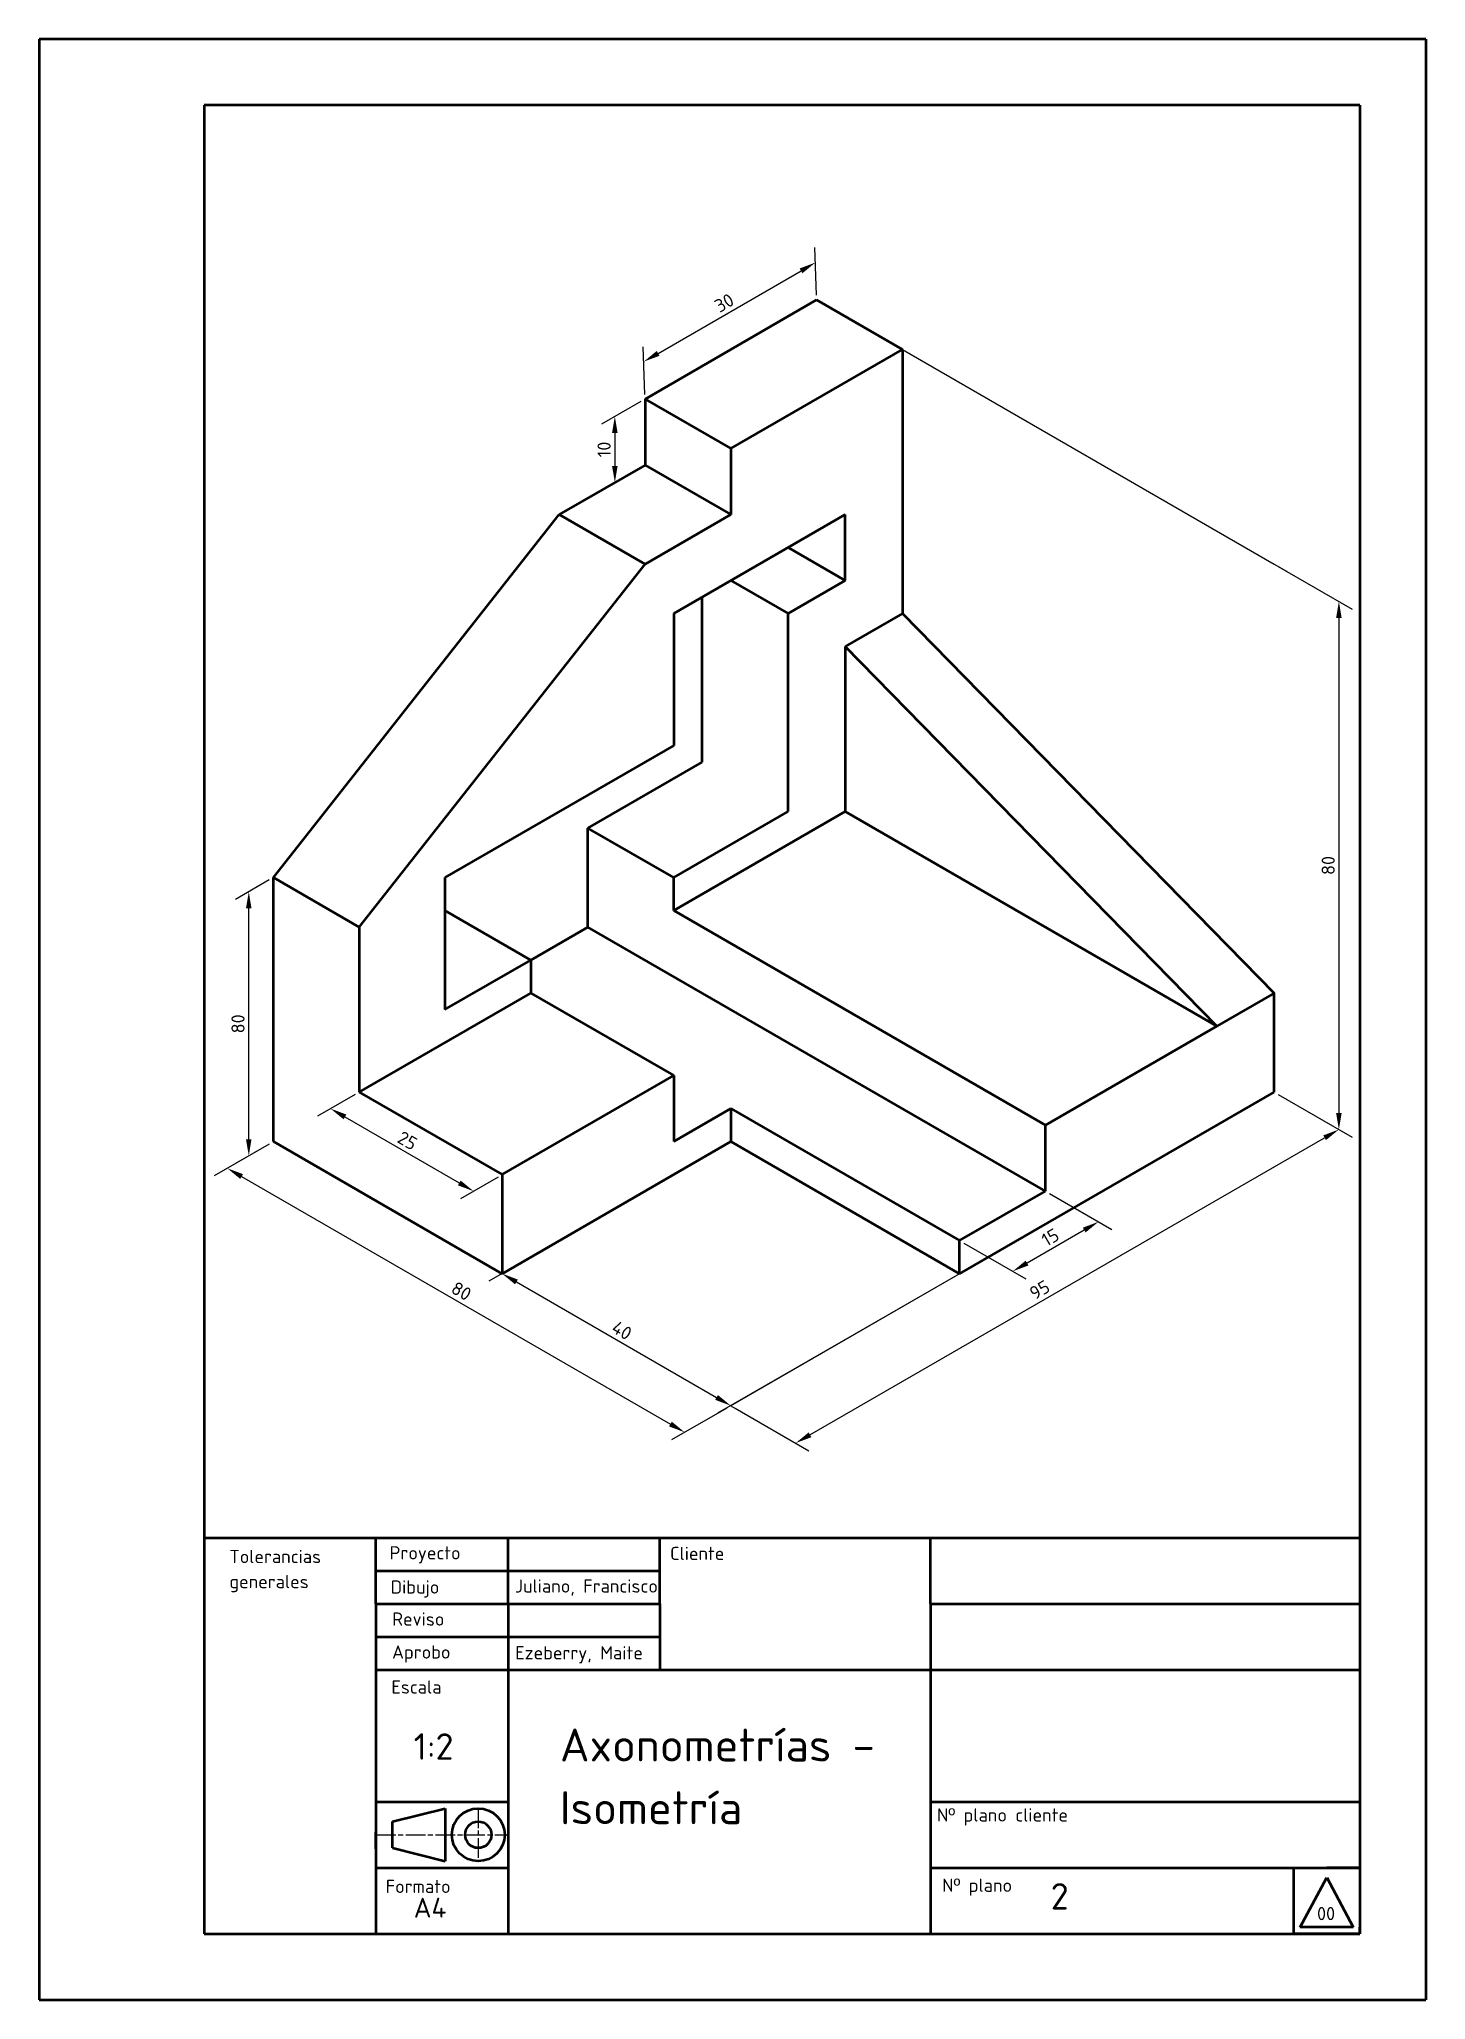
# Model space of a CAD drawing. Header units: millimetres. Extents: x 2667 to 2877, y 1860 to 2157.
import ezdxf

# ---------------------------------------------------------------- set-up
doc = ezdxf.new("R2010")
doc.units = ezdxf.units.MM
doc.header["$LTSCALE"] = 0.125
doc.linetypes.add('ACAD_ISO08W100', pattern=[36, 24, -3, 6, -3])
doc.layers.get('0').update_dxf_attribs({"lineweight": 50})
doc.layers.add('capaCotas', color=7, linetype='Continuous', lineweight=25)
doc.styles.get("Standard").update_dxf_attribs({"font": 'isocpeur.ttf', "height": 2})
doc.dimstyles.new('ISO-25', dxfattribs={"dimtxt": 2, "dimasz": 2.5, "dimexe": 2, "dimexo": 0.625, "dimtad": 1, "dimlfac": 2, "dimtxsty": 'Standard', "dimcen": 2.5, "dimclrt": 256, "dimadec": 0, "dimazin": 0, "dimtfac": 1, "dimtmove": 0, "dimatfit": 3, "dimfxl": 1, "dimtfillclr": 256, "dimlwd": -1, "dimlwe": -1, "dimarcsym": 0})

# ---------------------------------------------------------------- blocks, each defined once
blk = doc.blocks.new('*D34')
at = {"layer": 'capaCotas', "color": 0, "transparency": 16777216}
for p, q in [((2701.59, 2030.13), (2696.48, 2027.18)), ((2698.48, 1990.84), (2698.48, 2025.84)), ((2701.59, 1990.13), (2696.48, 1987.18))]:
    blk.add_line(p, q, dxfattribs=at)
at = {"layer": 'capaCotas', "color": 0, "linetype": 'ByBlock', "lineweight": 25, "transparency": 16777216}
for points in [[(2698.06, 2025.84), (2698.89, 2025.84), (2698.48, 2028.34)], [(2698.06, 1990.84), (2698.89, 1990.84), (2698.48, 1988.34)]]:
    blk.add_solid(points, dxfattribs=at)
at = {"layer": 'Defpoints', "color": 0, "linetype": 'ByBlock', "lineweight": 25, "transparency": 16777216}
for p in [(2702.21, 2030.49), (2698.48, 2028.34), (2702.21, 1990.49)]:
    blk.add_point(p, dxfattribs=at)
at = {"layer": 'capaCotas', "linetype": 'ByBlock', "lineweight": 25, "transparency": 16777216, "insert": (2696.85, 2008.34), "char_height": 2, "attachment_point": 5, "rotation": 90}
blk.add_mtext('80', dxfattribs=at)
blk = doc.blocks.new('*D37')
at = {"layer": 'capaCotas', "color": 0, "transparency": 16777216}
for p, q in [((2784.46, 2118.7), (2784.21, 2125.92)), ((2760.48, 2109.91), (2782.13, 2122.41)), ((2758.48, 2103.7), (2758.23, 2110.92))]:
    blk.add_line(p, q, dxfattribs=at)
at = {"layer": 'capaCotas', "color": 0, "linetype": 'ByBlock', "lineweight": 25, "transparency": 16777216}
for points in [[(2781.92, 2122.77), (2782.33, 2122.04), (2784.29, 2123.66)], [(2760.27, 2110.27), (2760.68, 2109.54), (2758.31, 2108.66)]]:
    blk.add_solid(points, dxfattribs=at)
at = {"layer": 'Defpoints', "color": 0, "linetype": 'ByBlock', "lineweight": 25, "transparency": 16777216}
for p in [(2784.29, 2123.66), (2784.48, 2117.99), (2758.5, 2102.99)]:
    blk.add_point(p, dxfattribs=at)
at = {"layer": 'capaCotas', "linetype": 'ByBlock', "lineweight": 25, "transparency": 16777216, "insert": (2770.49, 2117.56), "char_height": 2, "attachment_point": 5, "rotation": 30}
blk.add_mtext('30', dxfattribs=at)
blk = doc.blocks.new('*D47')
at = {"layer": 'capaCotas', "color": 0, "transparency": 16777216}
for p, q in [((2770.87, 1990.13), (2734.85, 1969.34)), ((2739.02, 1969.24), (2769.33, 1951.74)), ((2805.51, 1970.13), (2769.49, 1949.34))]:
    blk.add_line(p, q, dxfattribs=at)
at = {"layer": 'capaCotas', "color": 0, "linetype": 'ByBlock', "lineweight": 25, "transparency": 16777216}
for points in [[(2739.23, 1969.6), (2738.81, 1968.88), (2736.85, 1970.49)], [(2769.54, 1952.1), (2769.12, 1951.38), (2771.49, 1950.49)]]:
    blk.add_solid(points, dxfattribs=at)
at = {"layer": 'Defpoints', "color": 0, "linetype": 'ByBlock', "lineweight": 25, "transparency": 16777216}
for p in [(2771.49, 1990.49), (2806.13, 1970.49), (2771.49, 1950.49)]:
    blk.add_point(p, dxfattribs=at)
at = {"layer": 'capaCotas', "linetype": 'ByBlock', "lineweight": 25, "transparency": 16777216, "insert": (2754.99, 1961.9), "char_height": 2, "attachment_point": 5, "rotation": 330}
blk.add_mtext('40', dxfattribs=at)
blk = doc.blocks.new('*D48')
at = {"layer": 'capaCotas', "color": 0, "transparency": 16777216}
for p, q in [((2714.58, 1997.63), (2708.87, 1994.34)), ((2713.04, 1994.24), (2730.36, 1984.24)), ((2736.23, 1985.13), (2730.52, 1981.84))]:
    blk.add_line(p, q, dxfattribs=at)
at = {"layer": 'capaCotas', "color": 0, "linetype": 'ByBlock', "lineweight": 25, "transparency": 16777216}
for points in [[(2713.25, 1994.6), (2712.83, 1993.88), (2710.87, 1995.49)], [(2730.57, 1984.6), (2730.15, 1983.88), (2732.52, 1982.99)]]:
    blk.add_solid(points, dxfattribs=at)
at = {"layer": 'Defpoints', "color": 0, "linetype": 'ByBlock', "lineweight": 25, "transparency": 16777216}
for p in [(2715.2, 1997.99), (2736.85, 1985.49), (2732.52, 1982.99)]:
    blk.add_point(p, dxfattribs=at)
at = {"layer": 'capaCotas', "linetype": 'ByBlock', "lineweight": 25, "transparency": 16777216, "insert": (2722.51, 1990.65), "char_height": 2, "attachment_point": 5, "rotation": 330}
blk.add_mtext('25', dxfattribs=at)
blk = doc.blocks.new('*D49')
at = {"layer": 'capaCotas', "color": 0, "transparency": 16777216}
for p, q in [((2701.59, 1990.13), (2693.22, 1985.3)), ((2697.39, 1985.21), (2762.34, 1947.71)), ((2770.87, 1950.13), (2762.5, 1945.3))]:
    blk.add_line(p, q, dxfattribs=at)
at = {"layer": 'capaCotas', "color": 0, "linetype": 'ByBlock', "lineweight": 25, "transparency": 16777216}
for points in [[(2697.6, 1985.57), (2697.18, 1984.85), (2695.22, 1986.46)], [(2762.55, 1948.07), (2762.13, 1947.35), (2764.5, 1946.46)]]:
    blk.add_solid(points, dxfattribs=at)
at = {"layer": 'Defpoints', "color": 0, "linetype": 'ByBlock', "lineweight": 25, "transparency": 16777216}
for p in [(2702.21, 1990.49), (2771.49, 1950.49), (2764.5, 1946.46)]:
    blk.add_point(p, dxfattribs=at)
at = {"layer": 'capaCotas', "linetype": 'ByBlock', "lineweight": 25, "transparency": 16777216, "insert": (2730.68, 1967.86), "char_height": 2, "attachment_point": 5, "rotation": 330}
blk.add_mtext('80', dxfattribs=at)
blk = doc.blocks.new('*D50')
at = {"layer": 'capaCotas', "color": 0, "transparency": 16777216}
for p, q in [((2757.88, 2102.63), (2751.92, 2099.19)), ((2753.92, 2097.85), (2753.92, 2092.85)), ((2757.88, 2092.63), (2751.92, 2089.19))]:
    blk.add_line(p, q, dxfattribs=at)
at = {"layer": 'capaCotas', "color": 0, "linetype": 'ByBlock', "lineweight": 25, "transparency": 16777216}
for points in [[(2753.5, 2097.85), (2754.34, 2097.85), (2753.92, 2100.35)], [(2753.5, 2092.85), (2754.34, 2092.85), (2753.92, 2090.35)]]:
    blk.add_solid(points, dxfattribs=at)
at = {"layer": 'Defpoints', "color": 0, "linetype": 'ByBlock', "lineweight": 25, "transparency": 16777216}
for p in [(2758.5, 2102.99), (2758.5, 2092.99), (2753.92, 2090.35)]:
    blk.add_point(p, dxfattribs=at)
at = {"layer": 'capaCotas', "linetype": 'ByBlock', "lineweight": 25, "transparency": 16777216, "insert": (2752.29, 2095.35), "char_height": 2, "attachment_point": 5, "rotation": 90}
blk.add_mtext('10', dxfattribs=at)
blk = doc.blocks.new('*D52')
at = {"layer": 'capaCotas', "color": 0, "transparency": 16777216}
for p, q in [((2854.39, 1997.63), (2865.58, 1991.17)), ((2783.47, 1946.08), (2861.42, 1991.08)), ((2772.12, 1950.13), (2783.31, 1943.67))]:
    blk.add_line(p, q, dxfattribs=at)
at = {"layer": 'capaCotas', "color": 0, "linetype": 'ByBlock', "lineweight": 25, "transparency": 16777216}
for points in [[(2861.21, 1991.44), (2861.62, 1990.72), (2863.58, 1992.33)], [(2783.27, 1946.44), (2783.68, 1945.72), (2781.31, 1944.83)]]:
    blk.add_solid(points, dxfattribs=at)
at = {"layer": 'Defpoints', "color": 0, "linetype": 'ByBlock', "lineweight": 25, "transparency": 16777216}
for p in [(2853.77, 1997.99), (2863.58, 1992.33), (2771.49, 1950.49)]:
    blk.add_point(p, dxfattribs=at)
at = {"layer": 'capaCotas', "linetype": 'ByBlock', "lineweight": 25, "transparency": 16777216, "insert": (2818.26, 1968.04), "char_height": 2, "attachment_point": 5, "rotation": 30}
blk.add_mtext('95', dxfattribs=at)
blk = doc.blocks.new('*D55')
at = {"layer": 'capaCotas', "color": 0, "transparency": 16777216}
for p, q in [((2819.75, 1982.63), (2829.17, 1977.19)), ((2806.76, 1975.13), (2816.18, 1969.69)), ((2825.01, 1977.1), (2816.35, 1972.1))]:
    blk.add_line(p, q, dxfattribs=at)
at = {"layer": 'capaCotas', "color": 0, "linetype": 'ByBlock', "lineweight": 25, "transparency": 16777216}
for points in [[(2824.8, 1977.46), (2825.22, 1976.74), (2827.17, 1978.35)], [(2816.14, 1972.46), (2816.56, 1971.74), (2814.18, 1970.85)]]:
    blk.add_solid(points, dxfattribs=at)
at = {"layer": 'Defpoints', "color": 0, "linetype": 'ByBlock', "lineweight": 25, "transparency": 16777216}
for p in [(2819.13, 1982.99), (2806.13, 1975.49), (2814.18, 1970.85)]:
    blk.add_point(p, dxfattribs=at)
at = {"layer": 'capaCotas', "linetype": 'ByBlock', "lineweight": 25, "transparency": 16777216, "insert": (2819.87, 1976), "char_height": 2, "attachment_point": 5, "rotation": 30}
blk.add_mtext('15', dxfattribs=at)
blk = doc.blocks.new('*D57')
at = {"layer": 'capaCotas', "color": 0, "transparency": 16777216}
for p, q in [((2854.39, 2077.63), (2865.58, 2071.17)), ((2863.58, 2069.83), (2863.58, 1994.83)), ((2854.39, 1997.63), (2865.58, 1991.17))]:
    blk.add_line(p, q, dxfattribs=at)
at = {"layer": 'capaCotas', "color": 0, "linetype": 'ByBlock', "lineweight": 25, "transparency": 16777216}
for points in [[(2863.16, 2069.83), (2864, 2069.83), (2863.58, 2072.33)], [(2863.16, 1994.83), (2864, 1994.83), (2863.58, 1992.33)]]:
    blk.add_solid(points, dxfattribs=at)
at = {"layer": 'Defpoints', "color": 0, "linetype": 'ByBlock', "lineweight": 25, "transparency": 16777216}
for p in [(2853.77, 2077.99), (2853.77, 1997.99), (2863.58, 1992.33)]:
    blk.add_point(p, dxfattribs=at)
at = {"layer": 'capaCotas', "linetype": 'ByBlock', "lineweight": 25, "transparency": 16777216, "insert": (2861.96, 2032.33), "char_height": 2, "attachment_point": 5, "rotation": 90}
blk.add_mtext('80', dxfattribs=at)

msp = doc.modelspace()

# ---------------------------------------------------------------- linework, layer by layer
for p, q in [((2876.7399, 2157.4962), (2666.7399, 2157.4962)), ((2666.7399, 2157.4962), (2666.7399, 1860.4962)), ((2876.7399, 2157.4962), (2876.7399, 1860.4962)), ((2866.7399, 2147.4962), (2691.7399, 2147.4962)), ((2691.7399, 2147.4962), (2691.7399, 1870.4962)), ((2866.7399, 2147.4962), (2866.7399, 1870.4962)), ((2784.4842, 2117.9932), (2758.5035, 2102.9932)), ((2771.4939, 2095.4932), (2797.4746, 2110.4932)), ((2797.4746, 2110.4932), (2797.4746, 2070.4932)), ((2758.5035, 2102.9932), (2771.4939, 2095.4932)), ((2758.5035, 2102.9932), (2758.5035, 2092.9932)), ((2771.4939, 2095.4932), (2771.4939, 2085.4932)), ((2758.5035, 2092.9932), (2745.5131, 2085.4932)), ((2758.5035, 2092.9932), (2771.4939, 2085.4932)), ((2702.2118, 2030.4932), (2745.5131, 2085.4932)), ((2745.5131, 2085.4932), (2758.5035, 2077.9932)), ((2758.5035, 2077.9932), (2771.4939, 2085.4932)), ((2715.2022, 2022.9932), (2758.5035, 2077.9932)), ((2797.4746, 2070.4932), (2788.8144, 2065.4932)), ((2797.4746, 2070.4932), (2853.7663, 2012.9932)), ((2845.106, 2007.9932), (2788.8144, 2065.4932)), ((2788.8144, 2065.4932), (2788.8144, 2040.4932)), ((2788.8144, 2040.4932), (2845.106, 2007.9932)), ((2702.2118, 1990.4932), (2702.2118, 2030.4932)), ((2702.2118, 2030.4932), (2715.2022, 2022.9932)), ((2715.2022, 2022.9932), (2715.2022, 1997.9932)), ((2853.7663, 2012.9932), (2845.106, 2007.9932)), ((2853.7663, 1997.9932), (2853.7663, 2012.9932)), ((2715.2022, 1997.9932), (2736.8528, 1985.4932)), ((2736.8528, 1985.4932), (2736.8528, 1970.4932)), ((2691.7399, 1930.4962), (2866.7399, 1930.4962)), ((2717.7399, 1920.4962), (2717.7399, 1930.4962)), ((2737.7399, 1920.4962), (2737.7399, 1930.4962)), ((2760.7399, 1920.4962), (2760.7399, 1930.4962)), ((2801.7399, 1920.4962), (2801.7399, 1930.4962)), ((2717.7399, 1925.4962), (2760.7399, 1925.4962)), ((2717.7399, 1920.4962), (2760.7399, 1920.4962)), ((2717.7399, 1920.4962), (2717.7399, 1870.4962)), ((2737.7399, 1920.4962), (2737.7399, 1870.4962)), ((2760.7399, 1920.4962), (2760.7399, 1910.4962)), ((2801.7399, 1920.4962), (2801.7399, 1870.4962)), ((2801.7399, 1920.4962), (2866.7399, 1920.4962)), ((2717.7399, 1915.4962), (2760.7399, 1915.4962)), ((2717.7399, 1910.4962), (2760.7399, 1910.4962)), ((2760.7399, 1910.4962), (2801.7399, 1910.4962)), ((2801.7399, 1910.4962), (2866.7399, 1910.4962)), ((2717.7399, 1890.4962), (2737.7399, 1890.4962)), ((2720.2399, 1887.4962), (2728.2399, 1889.4962)), ((2728.2399, 1889.4962), (2728.2399, 1881.4962)), ((2801.7399, 1890.4962), (2866.7399, 1890.4962)), ((2720.2399, 1883.4962), (2720.2399, 1887.4962)), ((2717.7399, 1883.3663), (2717.7399, 1885.8663)), ((2717.7399, 1883.3663), (2717.7399, 1880.4962)), ((2720.2399, 1883.4962), (2728.2399, 1881.4962)), ((2717.7399, 1880.4962), (2737.7399, 1880.4962)), ((2717.7399, 1880.4962), (2717.7399, 1880.4962)), ((2717.7399, 1880.4962), (2720.2399, 1880.4962)), ((2801.7399, 1880.4962), (2866.7399, 1880.4962)), ((2691.7399, 1870.4962), (2866.7399, 1870.4962)), ((2666.7399, 1860.4962), (2876.7399, 1860.4962))]:
    msp.add_line(p, q)
at = {"lineweight": 50}
for p, q in [((2784.4842, 2117.9932), (2797.4746, 2110.4932)), ((2788.8144, 2085.4932), (2762.8336, 2070.4932)), ((2788.8144, 2075.4932), (2788.8144, 2085.4932)), ((2788.8144, 2075.4932), (2780.1541, 2080.4932)), ((2771.4939, 2075.4932), (2780.1541, 2070.4932)), ((2780.1541, 2070.4932), (2788.8144, 2075.4932)), ((2762.8336, 2070.4932), (2762.8336, 2050.4932)), ((2767.1637, 2047.9932), (2767.1637, 2072.9932)), ((2780.1541, 2040.4932), (2780.1541, 2070.4932)), ((2762.8336, 2050.4932), (2728.1926, 2030.4932)), ((2749.8432, 2037.9932), (2767.1637, 2047.9932)), ((2762.8336, 2025.4932), (2788.8144, 2040.4932)), ((2762.8336, 2030.4932), (2780.1541, 2040.4932)), ((2749.8432, 2022.9932), (2749.8432, 2037.9932)), ((2762.8336, 2030.4932), (2749.8432, 2037.9932)), ((2728.1926, 2030.4932), (2728.1926, 2010.4932)), ((2762.8336, 2025.4932), (2762.8336, 2030.4932)), ((2741.183, 2017.9932), (2728.1926, 2025.4932)), ((2749.8432, 2022.9932), (2741.183, 2017.9932)), ((2819.1253, 1982.9932), (2749.8432, 2022.9932)), ((2819.1253, 1992.9932), (2762.8336, 2025.4932)), ((2728.1926, 2010.4932), (2741.183, 2017.9932)), ((2741.183, 2017.9932), (2741.183, 2012.9932)), ((2715.2022, 1997.9932), (2741.183, 2012.9932)), ((2741.183, 2012.9932), (2762.8336, 2000.4932)), ((2819.1253, 1992.9932), (2845.106, 2007.9932)), ((2736.8528, 1985.4932), (2762.8336, 2000.4932)), ((2762.8336, 2000.4932), (2762.8336, 1990.4932)), ((2806.1349, 1970.4932), (2853.7663, 1997.9932)), ((2762.8336, 1990.4932), (2771.4939, 1995.4932)), ((2771.4939, 1995.4932), (2771.4939, 1990.4932)), ((2771.4939, 1995.4932), (2806.1349, 1975.4932)), ((2819.1253, 1982.9932), (2819.1253, 1992.9932)), ((2702.2118, 1990.4932), (2736.8528, 1970.4932)), ((2771.4939, 1990.4932), (2736.8528, 1970.4932)), ((2771.4939, 1990.4932), (2806.1349, 1970.4932)), ((2806.1349, 1975.4932), (2819.1253, 1982.9932)), ((2806.1349, 1970.4932), (2806.1349, 1975.4932)), ((2856.7399, 1870.4962), (2856.7399, 1880.4962)), ((2866.7399, 1880.4962), (2861.7399, 1880.4962)), ((2857.7399, 1871.4962), (2861.7399, 1878.9962)), ((2861.7399, 1878.9962), (2865.7399, 1871.4962)), ((2865.7399, 1871.4962), (2857.7399, 1871.4962)), ((2865.7399, 1871.4962), (2861.7399, 1871.4962)), ((2866.7399, 1870.4962), (2866.7399, 1871.4962)), ((2866.7399, 1870.4962), (2856.7399, 1870.4962))]:
    msp.add_line(p, q, dxfattribs=at)
for radius in [4, 2]:
    msp.add_circle((2733.2399, 1885.4962), radius)
at = {"layer": 'capaCotas', "color": 0, "linetype": 'ByBlock', "lineweight": 25}
for p, q in [((2797.4746, 2110.4932), (2853.7663, 2077.9932)), ((2853.7663, 2077.9932), (2855.6697, 2076.8942)), ((2806.1349, 1970.4932), (2771.4939, 1950.4932)), ((2771.4939, 1950.4932), (2774.2267, 1948.9154))]:
    msp.add_line(p, q, dxfattribs=at)
at = {"layer": 'capaCotas', "color": 0, "linetype": 'ACAD_ISO08W100', "lineweight": 25}
for p, q in [((2733.2399, 1889.4962), (2733.2399, 1881.4962)), ((2717.7399, 1885.4962), (2737.7399, 1885.4962))]:
    msp.add_line(p, q, dxfattribs=at)

# ---------------------------------------------------------------- texts
for s, height, p in [('Tolerancias', 2, (2695.5327, 1926.6469)), ('Proyecto', 2, (2719.8046, 1927.2045)), ('Cliente', 2, (2762.2825, 1927.1176)), ('generales', 2, (2695.5327, 1922.8469)), ('Dibujo', 2, (2719.9702, 1922.0223)), ('Juliano, Francisco', 2, (2738.7922, 1922.175)), ('Reviso', 2, (2720.1876, 1917.1735)), ('Aprobo', 2, (2720.1826, 1912.1762)), ('Ezeberry, Maite', 2, (2738.8227, 1912.0621)), ('Escala ', 2, (2720.0792, 1906.8797)), ('1:2', 4, (2723.456, 1896.8656)), ('Axonometrías -', 5, (2745.5983, 1896.592)), ('Isometría', 5, (2745.5983, 1887.092)), ('Nº plano cliente', 2, (2802.7188, 1887.4919)), ('Formato', 2, (2719.213, 1876.6727)), ('Nº plano ', 2, (2803.4985, 1876.8459)), ('2', 4, (2819.9284, 1874.1627)), ('A4', 3, (2723.4576, 1872.9502)), ('00', 2, (2860.2678, 1872.5562))]:
    msp.add_text(s, height=height).set_placement(p)

# ---------------------------------------------------------------- dimensions: what is measured, and where the dimension line sits
at = {"layer": 'capaCotas', "color": 0, "linetype": 'ByBlock', "lineweight": 25}
for p1, p2, distance, picture, middle in [((2758.5035, 2102.9932), (2784.4842, 2117.9932), 5, '*D37', (2770.4884, 2117.5626)), ((2758.5035, 2102.9932), (2758.5035, 2092.9932), -4.5847, '*D50', (2752.2938, 2095.3462)), ((2853.7663, 2077.9932), (2853.7663, 1997.9932), 9.8147, '*D57', (2861.956, 2032.3266)), ((2715.2022, 1997.9932), (2736.8528, 1985.4932), -4.3301, '*D48', (2722.5099, 1990.6505)), ((2702.2118, 1990.4932), (2771.4939, 1950.4932), -6.9899, '*D49', (2730.6754, 1967.8648)), ((2771.4939, 1990.4932), (2806.1349, 1970.4932), -34.641, '*D47', (2754.9859, 1961.9005)), ((2819.1253, 1982.9932), (2806.1349, 1975.4932), 8.0484, '*D55', (2819.8659, 1976.0037))]:
    dim = msp.add_aligned_dim(p1=p1, p2=p2, distance=distance, dimstyle='ISO-25', override={"dimlfac": 1}, dxfattribs=at)
    dim.commit()
    dim.dimension.update_dxf_attribs({"geometry": picture, "text_midpoint": middle})
dim = msp.add_aligned_dim(p1=(2702.2118, 1990.4932), p2=(2702.2118, 2030.4932), distance=3.7347, dimstyle='ISO-25', dxfattribs=at)
dim.commit()
dim.dimension.update_dxf_attribs({"geometry": '*D34', "text_midpoint": (2696.8521, 2008.3369)})
dim = msp.add_linear_dim(base=(2863.581, 1992.3266), p1=(2771.4939, 1950.4932), p2=(2853.7663, 1997.9932), angle=30, dimstyle='ISO-25', override={"dimlfac": 1}, dxfattribs=at)
dim.commit()
dim.dimension.update_dxf_attribs({"geometry": '*D52', "text_midpoint": (2819.077, 1966.6323), "dimtype": 161})

doc.saveas('drawing.dxf')
